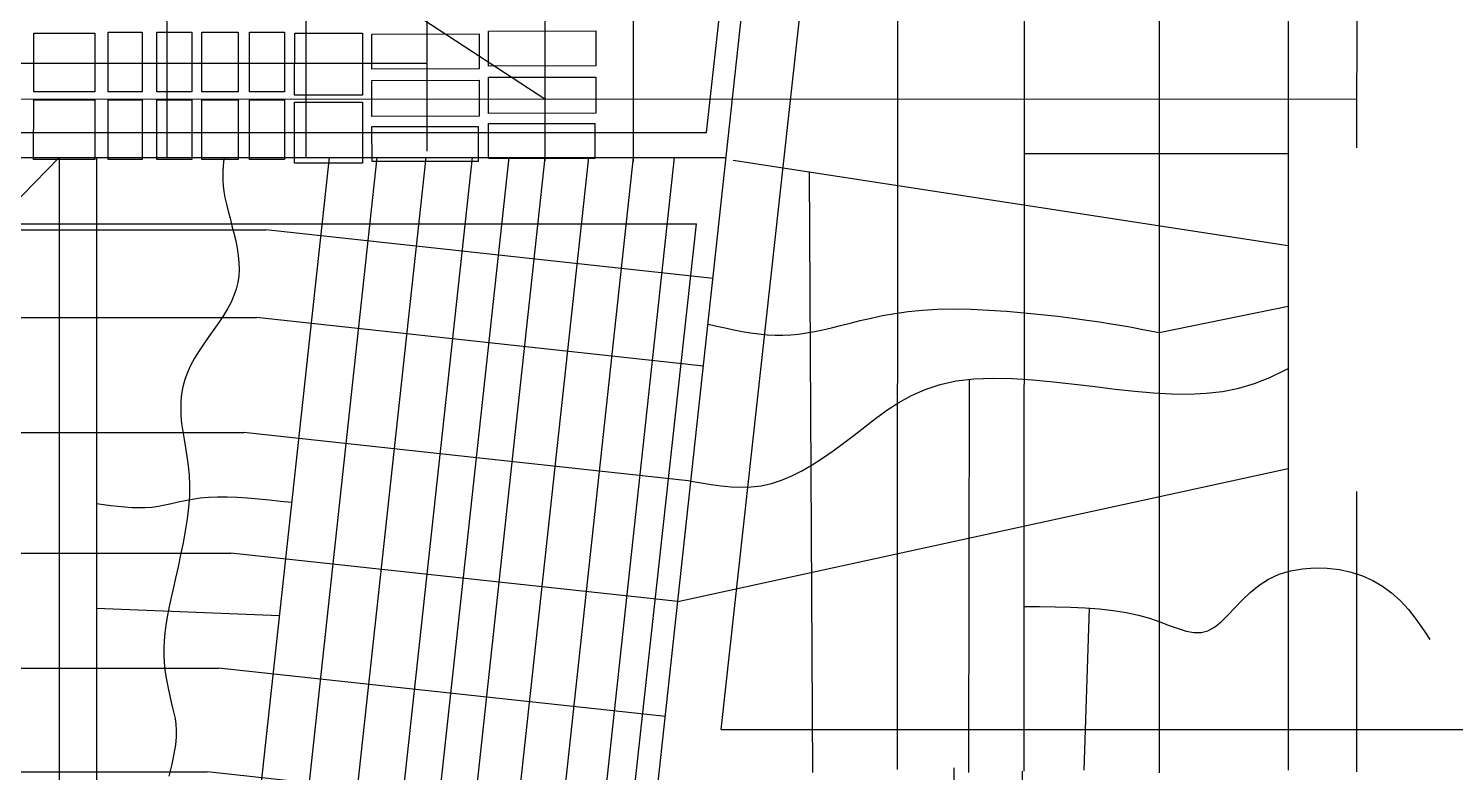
# Model space of a CAD drawing. Extents: x -15732 to 10897, y -24868 to 16165.
# Drawn here: x 4481 to 6452, y -5407 to -4379 of the extents above; entities that cross this region are included whole.
import ezdxf

# ---------------------------------------------------------------- set-up
doc = ezdxf.new("R2010")
doc.units = 0
doc.header["$MEASUREMENT"] = 0
for name, color, linetype in [('REGION-SNC', 7, 'CONTINUOUS'), ('STREETS-SPRAWL', 7, 'CONTINUOUS'), ('STREETS-SPRAWL-12M', 7, 'CONTINUOUS'), ('STREETS-SPRAWL-20M', 7, 'CONTINUOUS')]:
    doc.layers.add(name, color=color, linetype=linetype)

msp = doc.modelspace()

# ---------------------------------------------------------------- linework, layer by layer
at = {"layer": 'REGION-SNC', "color": 250, "linetype": 'CONTINUOUS'}
for points in [[(4488.6, -4385.6), (4572.8, -4385.6), (4572.8, -4466.7), (4488.6, -4466.7)], [(4591.6, -4384), (4638.4, -4384.1), (4638.3, -4466.7), (4591.5, -4466.7)], [(4658.6, -4384.1), (4707, -4384.1), (4707, -4466.8), (4658.6, -4466.7)], [(4721, -4384.1), (4771, -4384.1), (4770.9, -4466.8), (4721, -4466.8)], [(4786.6, -4384.1), (4834.9, -4384.1), (4834.9, -4466.8), (4786.5, -4466.8)], [(4849, -4385.7), (4942.6, -4385.7), (4942.5, -4471.5), (4848.9, -4471.5)], [(4955.6, -4435.2), (4955.5, -4386.8), (5103.7, -4386.6), (5103.8, -4434.9)], [(5116.5, -4431), (5116.5, -4382.7), (5264.7, -4382.4), (5264.7, -4430.7)], [(4955.7, -4500.7), (4955.6, -4450.8), (5103.8, -4450.5), (5103.9, -4500.4)], [(5116.7, -4496.5), (5116.6, -4446.6), (5264.8, -4446.3), (5264.9, -4496.3)], [(4488.6, -4477.6), (4572.8, -4477.6), (4572.8, -4560.3), (4488.5, -4560.3)], [(4591.5, -4477.6), (4638.3, -4477.6), (4638.3, -4560.3), (4591.5, -4560.3)], [(4658.6, -4477.7), (4707, -4477.7), (4706.9, -4560.4), (4658.6, -4560.3)], [(4721, -4477.7), (4770.9, -4477.7), (4770.9, -4560.4), (4721, -4560.4)], [(4786.5, -4477.7), (4834.9, -4477.7), (4834.9, -4560.4), (4786.5, -4560.4)], [(4848.9, -4480.8), (4942.5, -4480.9), (4942.5, -4565.1), (4848.9, -4565.1)], [(5116.8, -4558.9), (5116.7, -4510.6), (5263.3, -4510.3), (5263.4, -4558.7)], [(4955.8, -4563.1), (4955.7, -4514.8), (5102.4, -4514.5), (5102.4, -4562.8)]]:
    msp.add_lwpolyline(points, close=True, dxfattribs=at)
at = {"layer": 'STREETS-SPRAWL', "color": 7, "linetype": 'CONTINUOUS'}
for p, q in [((5438, -5348), (5568.1, -4164.3)), ((5417.9, -4522.9), (5449.1, -4238.5)), ((2287.6, -4522.9), (5417.9, -4522.9)), ((2359.4, -4649.2), (5404, -4649.2)), ((5017.7, -8164.7), (5404, -4649.2)), ((5438, -5348), (8053, -5348))]:
    msp.add_line(p, q, dxfattribs=at)
at = {"layer": 'STREETS-SPRAWL-12M', "color": 253, "linetype": 'CONTINUOUS'}
for p, q in [((4672.9, -2785.3), (4672.4, -4557.6)), ((4864.8, -2785.3), (4864.2, -4557.6)), ((5032.1, -2785.3), (5031.6, -4548.5)), ((5195, -2785.3), (5194.5, -4562)), ((5317, -2785.3), (5316.4, -4563.5)), ((5681.5, -4060.1), (5681.2, -5403.5)), ((5856.6, -4060.1), (5856.2, -5405.8)), ((6043.1, -4060.1), (6042.7, -5408.1)), ((6221.3, -4060.1), (6221, -5404.1)), ((6315.8, -4060.1), (6315.6, -4544)), ((4895.4, -4280), (5194.5, -4476.5)), ((5031.7, -4427.7), (4244.1, -4427.7)), ((4372.3, -4476.7), (6315.6, -4476.4)), ((5856.4, -4551.7), (6221.2, -4551.7)), ((3691.3, -5406.8), (4524, -4557.6)), ((4524, -4557.6), (4523.5, -6403.9)), ((4575.4, -4557.6), (4574.9, -6399.9)), ((4684.4, -6514.7), (4896.9, -4557.6)), ((4750.3, -4569.7), (4749.9, -4576)), ((4750.8, -4563.6), (4750.3, -4569.7)), ((4750.5, -6514.7), (4963, -4557.6)), ((4751.5, -4557.6), (4750.8, -4563.6)), ((4818.6, -6510.7), (5030.6, -4557.6)), ((4882.7, -6508.7), (5094.5, -4557.6)), ((4912.9, -6695.5), (5145, -4557.6)), ((4946.1, -6850.5), (5195, -4557.6)), ((4946.3, -7401.6), (5255.1, -4557.6)), ((5007.6, -7408.2), (5317.1, -4557.6)), ((5063.6, -7414.3), (5373.7, -4557.6)), ((5454.5, -4561.3), (6221.2, -4679.1)), ((4749.9, -4576), (4749.8, -4582.5)), ((4749.8, -4582.5), (4749.9, -4589.4)), ((4749.9, -4589.4), (4750.4, -4596.6)), ((5559.5, -4577.4), (5563.9, -5407.4)), ((4750.4, -4596.6), (4751.3, -4604.4)), ((4751.3, -4604.4), (4752.7, -4612.8)), ((4752.7, -4612.8), (4754.7, -4621.9)), ((4754.7, -4621.9), (4757, -4631.5)), ((4757, -4631.5), (4759.7, -4641.5)), ((4759.7, -4641.5), (4762.4, -4651.8)), ((4449, -4657.5), (4809.3, -4657.4)), ((4762.4, -4651.8), (4765.1, -4662.2)), ((4765.1, -4662.2), (4767.6, -4672.6)), ((5426.8, -4724.5), (4809.3, -4657.4)), ((4767.6, -4672.6), (4769.7, -4682.9)), ((4769.7, -4682.9), (4771.2, -4693)), ((4771.2, -4693), (4772.1, -4702.7)), ((4772.1, -4702.7), (4772.3, -4712.1)), ((4771.7, -4721.3), (4770.3, -4730.3)), ((4772.3, -4712.1), (4771.7, -4721.3)), ((4765.1, -4748.2), (4761.2, -4757.2)), ((4768.1, -4739.3), (4765.1, -4748.2)), ((4770.3, -4730.3), (4768.1, -4739.3)), ((4756.4, -4766.4), (4750.7, -4775.8)), ((4761.2, -4757.2), (4756.4, -4766.4)), ((5696.2, -4770.3), (5715.8, -4768.3)), ((5715.8, -4768.3), (5736.9, -4767.1)), ((5736.9, -4767.1), (5759.4, -4766.7)), ((5759.4, -4766.7), (5783.1, -4767.1)), ((5783.1, -4767.1), (5807.5, -4768.2)), ((5807.5, -4768.2), (5832, -4769.8)), ((6042.9, -4799.4), (6221.1, -4762.8)), ((4364.7, -4778.6), (4796.2, -4778.6)), ((4744.4, -4785.4), (4737.5, -4795.1)), ((4750.7, -4775.8), (4744.4, -4785.4)), ((5413.6, -4845.6), (4796.2, -4778.6)), ((5419.9, -4787.8), (5431.8, -4790.4)), ((5602.9, -4789.7), (5616.1, -4786.3)), ((5616.1, -4786.3), (5630.1, -4782.8)), ((5630.1, -4782.8), (5645, -4779.3)), ((5645, -4779.3), (5660.9, -4776)), ((5660.9, -4776), (5677.9, -4772.9)), ((5677.9, -4772.9), (5696.2, -4770.3)), ((5832, -4769.8), (5856.4, -4771.9)), ((5856.4, -4771.9), (5880.1, -4774.3)), ((5880.1, -4774.3), (5902.8, -4776.8)), ((5902.8, -4776.8), (5923.8, -4779.5)), ((5923.8, -4779.5), (5943.1, -4782.1)), ((5943.1, -4782.1), (5960.5, -4784.6)), ((5960.5, -4784.6), (5976.5, -4787.1)), ((5976.5, -4787.1), (5991.3, -4789.6)), ((4730.5, -4804.9), (4723.6, -4814.9)), ((4737.5, -4795.1), (4730.5, -4804.9)), ((5431.8, -4790.4), (5443.6, -4793)), ((5443.6, -4793), (5455.4, -4795.5)), ((5455.4, -4795.5), (5467, -4797.7)), ((5467, -4797.7), (5478.6, -4799.6)), ((5478.6, -4799.6), (5490.1, -4801.1)), ((5490.1, -4801.1), (5501.4, -4802.3)), ((5501.4, -4802.3), (5512.4, -4802.9)), ((5512.4, -4802.9), (5523.3, -4802.9)), ((5523.3, -4802.9), (5534.1, -4802.4)), ((5534.1, -4802.4), (5544.9, -4801.4)), ((5544.9, -4801.4), (5555.8, -4799.8)), ((5555.8, -4799.8), (5567, -4797.9)), ((5567, -4797.9), (5578.5, -4795.5)), ((5578.5, -4795.5), (5590.4, -4792.8)), ((5590.4, -4792.8), (5602.9, -4789.7)), ((5991.3, -4789.6), (6005.1, -4792.1)), ((6005.1, -4792.1), (6018.1, -4794.5)), ((6018.1, -4794.5), (6030.6, -4797)), ((6030.6, -4797), (6042.9, -4799.4)), ((4716.9, -4824.8), (4710.7, -4834.8)), ((4723.6, -4814.9), (4716.9, -4824.8)), ((4705.3, -4844.7), (4700.8, -4854.6)), ((4710.7, -4834.8), (4705.3, -4844.7)), ((4697.3, -4864.4), (4694.7, -4874.3)), ((4700.8, -4854.6), (4697.3, -4864.4)), ((5740.2, -4871.1), (5762.5, -4866.1)), ((5762.5, -4866.1), (5786.8, -4863.3)), ((5780.7, -4863.8), (5779.5, -5407.4)), ((5786.8, -4863.3), (5812.8, -4862.3)), ((5812.8, -4862.3), (5840.1, -4862.9)), ((5840.1, -4862.9), (5868.3, -4864.7)), ((5868.3, -4864.7), (5897, -4867.4)), ((6174.5, -4869.9), (6195.8, -4861.4)), ((6195.8, -4861.4), (6216.6, -4851.3)), ((6216.6, -4851.3), (6221.1, -4848.9)), ((4692.9, -4884.1), (4691.9, -4894.1)), ((4694.7, -4874.3), (4692.9, -4884.1)), ((5683.3, -4896.1), (5700.8, -4886.4)), ((5700.8, -4886.4), (5719.7, -4878)), ((5719.7, -4878), (5740.2, -4871.1)), ((5897, -4867.4), (5925.8, -4870.7)), ((5925.8, -4870.7), (5954.4, -4874.1)), ((5954.4, -4874.1), (5982.2, -4877.5)), ((5982.2, -4877.5), (6009.1, -4880.5)), ((6009.1, -4880.5), (6035, -4882.7)), ((6035, -4882.7), (6060, -4884.1)), ((6060, -4884.1), (6084.2, -4884.4)), ((6084.2, -4884.4), (6107.7, -4883.3)), ((6107.7, -4883.3), (6130.5, -4880.7)), ((6130.5, -4880.7), (6152.7, -4876.3)), ((6152.7, -4876.3), (6174.5, -4869.9)), ((4691.9, -4894.1), (4691.6, -4904.3)), ((4691.6, -4904.3), (4692, -4914.6)), ((5666.9, -4906.8), (5683.3, -4896.1)), ((4692, -4914.6), (4692.9, -4925.1)), ((4692.9, -4925.1), (4694.4, -4935.9)), ((5636.2, -4929.6), (5651.2, -4918)), ((5651.2, -4918), (5666.9, -4906.8)), ((3580.9, -4937.7), (4778.9, -4937.5)), ((4694.4, -4935.9), (4696.2, -4947.1)), ((5396.4, -5004.6), (4778.9, -4937.5)), ((5607, -4952.3), (5621.5, -4941.1)), ((5621.5, -4941.1), (5636.2, -4929.6)), ((4696.2, -4947.1), (4698.2, -4958.7)), ((4698.2, -4958.7), (4700.1, -4970.7)), ((5578.1, -4973), (5592.5, -4963)), ((5592.5, -4963), (5607, -4952.3)), ((4700.1, -4970.7), (4701.8, -4983.4)), ((4701.8, -4983.4), (4703.1, -4996.6)), ((5549.6, -4990.5), (5563.8, -4982.2)), ((5563.8, -4982.2), (5578.1, -4973)), ((4703.1, -4996.6), (4703.8, -5010.6)), ((5378.3, -5171.3), (6221.1, -4987.2)), ((5396.4, -5004.6), (5410.2, -5007.1)), ((5507.3, -5008), (5521.3, -5003.5)), ((5521.3, -5003.5), (5535.4, -4997.6)), ((5535.4, -4997.6), (5549.6, -4990.5)), ((4703.8, -5010.6), (4703.6, -5025.3)), ((5410.2, -5007.1), (5424, -5009.3)), ((5424, -5009.3), (5437.8, -5011.2)), ((5437.8, -5011.2), (5451.6, -5012.5)), ((5451.6, -5012.5), (5465.5, -5013.1)), ((5465.5, -5013.1), (5479.4, -5012.6)), ((5479.4, -5012.6), (5493.3, -5011)), ((5493.3, -5011), (5507.3, -5008)), ((6315.5, -5019.1), (6315.4, -5406.4)), ((4575.2, -5035.5), (4585.1, -5036.9)), ((4585.1, -5036.9), (4594.9, -5038.3)), ((4594.9, -5038.3), (4604.6, -5039.4)), ((4604.6, -5039.4), (4614.3, -5040.4)), ((4614.3, -5040.4), (4623.9, -5041)), ((4623.9, -5041), (4633.4, -5041.3)), ((4633.4, -5041.3), (4642.7, -5041.2)), ((4642.7, -5041.2), (4651.9, -5040.5)), ((4651.9, -5040.5), (4660.9, -5039.2)), ((4660.9, -5039.2), (4669.8, -5037.5)), ((4669.8, -5037.5), (4678.9, -5035.6)), ((4678.9, -5035.6), (4688.1, -5033.5)), ((4688.1, -5033.5), (4697.7, -5031.4)), ((4697.7, -5031.4), (4707.8, -5029.5)), ((4702.5, -5040.8), (4700.6, -5057)), ((4703.6, -5025.3), (4702.5, -5040.8)), ((4707.8, -5029.5), (4718.6, -5027.9)), ((4718.6, -5027.9), (4730.1, -5026.8)), ((4730.1, -5026.8), (4742.5, -5026.3)), ((4742.5, -5026.3), (4755.7, -5026.4)), ((4755.7, -5026.4), (4769.6, -5026.9)), ((4769.6, -5026.9), (4784, -5027.8)), ((4784, -5027.8), (4798.9, -5029.1)), ((4798.9, -5029.1), (4814.1, -5030.6)), ((4814.1, -5030.6), (4829.6, -5032.3)), ((4829.6, -5032.3), (4845.2, -5034)), ((4700.6, -5057), (4698, -5073.5)), ((4698, -5073.5), (4694.9, -5090.2)), ((4694.9, -5090.2), (4691.5, -5106.8)), ((3691.4, -5104.4), (4760.8, -5104.2)), ((4687.9, -5123), (4684.3, -5138.7)), ((4691.5, -5106.8), (4687.9, -5123)), ((5378.3, -5171.3), (4760.8, -5104.2)), ((4684.3, -5138.7), (4681, -5153.5)), ((6180.8, -5148.6), (6194, -5140.1)), ((6194, -5140.1), (6208.6, -5133.5)), ((6208.6, -5133.5), (6224.3, -5128.7)), ((6224.3, -5128.7), (6240.8, -5125.8)), ((6240.8, -5125.8), (6257.8, -5124.5)), ((6257.8, -5124.5), (6274.9, -5125)), ((6274.9, -5125), (6291.7, -5127)), ((6291.7, -5127), (6308.1, -5130.5)), ((6308.1, -5130.5), (6323.6, -5135.5)), ((6323.6, -5135.5), (6338, -5141.9)), ((6338, -5141.9), (6351.3, -5149.7)), ((4681, -5153.5), (4677.9, -5167.4)), ((6157.7, -5169.1), (6168.7, -5158.5)), ((6168.7, -5158.5), (6180.8, -5148.6)), ((6351.3, -5149.7), (6363.8, -5159)), ((6363.8, -5159), (6375.7, -5169.8)), ((4575.2, -5180.4), (4828.2, -5190.5)), ((4675.2, -5180.4), (4672.9, -5192.5)), ((4677.9, -5167.4), (4675.2, -5180.4)), ((5856.2, -5177.8), (5877.8, -5178.1)), ((5877.8, -5178.1), (5899.2, -5178.4)), ((5899.2, -5178.4), (5920.2, -5179)), ((5920.2, -5179), (5940.7, -5179.9)), ((5946.3, -5180.3), (5938.8, -5404.4)), ((5940.7, -5179.9), (5960.6, -5181.4)), ((5960.6, -5181.4), (5979.5, -5183.4)), ((6137.9, -5190), (6147.5, -5179.8)), ((6147.5, -5179.8), (6157.7, -5169.1)), ((6375.7, -5169.8), (6387, -5182.1)), ((6387, -5182.1), (6398, -5196)), ((4672.9, -5192.5), (4671, -5204)), ((5979.5, -5183.4), (5997.5, -5186.2)), ((5997.5, -5186.2), (6014.2, -5189.8)), ((6014.2, -5189.8), (6029.6, -5194.2)), ((6029.6, -5194.2), (6043.8, -5199.2)), ((6043.8, -5199.2), (6056.9, -5204.1)), ((6119.5, -5206.6), (6128.6, -5199.2)), ((6128.6, -5199.2), (6137.9, -5190)), ((6398, -5196), (6408.9, -5211.5)), ((4669.6, -5214.9), (4668.6, -5225.4)), ((4671, -5204), (4669.6, -5214.9)), ((6056.9, -5204.1), (6069, -5208.6)), ((6069, -5208.6), (6080.2, -5212)), ((6080.2, -5212), (6090.7, -5214)), ((6090.7, -5214), (6100.7, -5214.1)), ((6100.7, -5214.1), (6110.2, -5211.7)), ((6110.2, -5211.7), (6119.5, -5206.6)), ((6408.9, -5211.5), (6416.7, -5223.7)), ((4668.6, -5225.4), (4668.1, -5235.5)), ((4668.1, -5235.5), (4668.2, -5245.5)), ((4668.2, -5245.5), (4668.7, -5255.3)), ((4668.7, -5255.3), (4669.8, -5265)), ((3869.5, -5263.2), (4743.6, -5263.1)), ((4669.8, -5265), (4671.1, -5274.6)), ((4671.1, -5274.6), (4672.8, -5283.9)), ((5361, -5330.1), (4743.6, -5263.1)), ((4672.8, -5283.9), (4674.7, -5293)), ((4674.7, -5293), (4676.6, -5301.7)), ((4676.6, -5301.7), (4678.6, -5310.1)), ((4678.6, -5310.1), (4680.5, -5318)), ((4680.5, -5318), (4682.3, -5325.6)), ((4682.3, -5325.6), (4683.8, -5333)), ((4683.8, -5333), (4684.8, -5340.8)), ((4685.2, -5358.4), (4684.2, -5369.1)), ((4684.8, -5340.8), (4685.3, -5349.1)), ((4685.3, -5349.1), (4685.2, -5358.4)), ((4684.2, -5369.1), (4682.3, -5381.5)), ((4679.3, -5396), (4675.2, -5412.7)), ((4682.3, -5381.5), (4679.3, -5396)), ((3691.3, -5406.8), (4728, -5406.7)), ((5345.4, -5473.7), (4728, -5406.7)), ((5759.2, -5400.8), (5759.2, -6036.3)), ((5853.6, -5405.4), (5853.6, -6041))]:
    msp.add_line(p, q, dxfattribs=at)
at = {"layer": 'STREETS-SPRAWL-20M', "color": 252, "linetype": 'CONTINUOUS'}
for p, q in [((4939.4, -9213.7), (5498.9, -4060.1)), ((2229.9, -4557.6), (5444.9, -4557.6))]:
    msp.add_line(p, q, dxfattribs=at)

doc.saveas('drawing.dxf')
